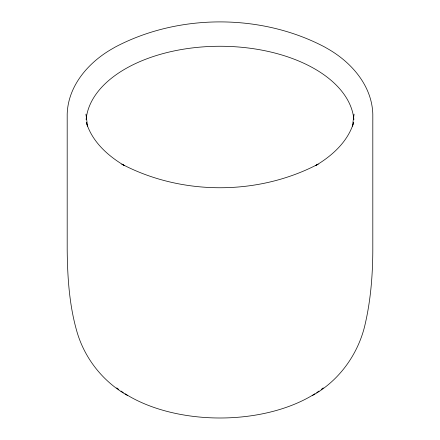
<?xml version="1.0" encoding="UTF-8"?>
<svg xmlns="http://www.w3.org/2000/svg" width="440" height="440" viewBox="0 0 440 440"><rect width="100%" height="100%" fill="white"/><g stroke="black" fill="none" stroke-linecap="round" stroke-linejoin="round"><path stroke-width="0.66" d="M354.068 114.147L352.418 126.258L353.656 122.546C347.837 141.636 332.354 155.628 315.689 165.566L318.115 164.164C258.11 195.613 181.891 195.613 121.886 164.164L124.311 165.566C107.646 155.628 92.163 141.636 86.345 122.546L87.582 126.258L85.932 114.147M312.493 395.489C338.173 381.233 356.675 356.279 364.221 328.042C370.579 302.456 372.73 275.93 372.812 249.612L372.812 114.147C371.965 85.498 351.164 61.919 327.168 48.45L324.742 47.047C261.245 13.519 178.756 13.519 115.258 47.047L112.833 48.45C88.836 61.919 68.035 85.498 67.188 114.147L67.188 249.612C67.474 277.437 69.294 305.723 77.187 332.53C85.118 359.051 103.362 381.92 127.507 395.489M323.274 387.877A128.293 74.069 0 0 1 321.161 389.483M318.967 391.067A128.293 74.069 0 0 1 316.695 392.612M314.941 393.745A128.293 74.069 0 0 1 125.059 393.745M123.305 392.612A128.293 74.069 0 0 1 121.033 391.067M118.839 389.483A128.293 74.069 0 0 1 116.727 387.877M86.119 119.614A134.068 77.401 0 0 1 220 46.261A134.068 77.401 0 0 1 353.881 119.614"/></g></svg>
